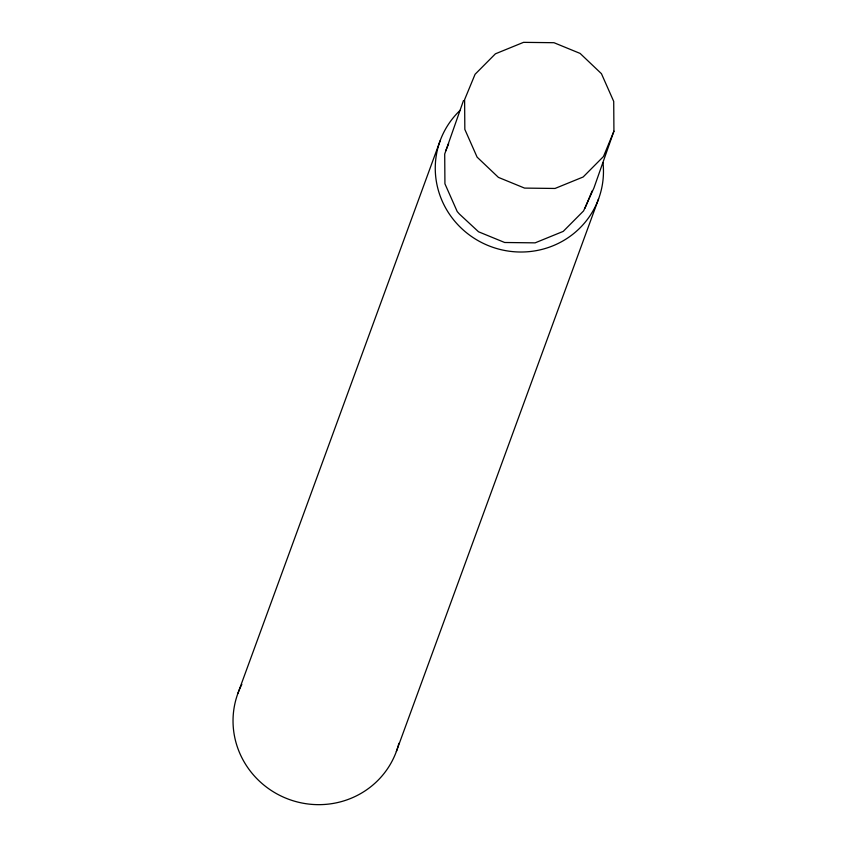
<?xml version="1.0" encoding="UTF-8"?>
<svg xmlns="http://www.w3.org/2000/svg" width="847" height="847" viewBox="0 0 847 847"><rect width="100%" height="100%" fill="white"/><g stroke="black" fill="none" stroke-linecap="round" stroke-linejoin="round"><path stroke-width="1.27" d="M463.51 100.486L444.707 154.027L444.929 183.799L457.2 211.517L459.402 214.037L478.534 231.782L504.664 242.496L535.113 242.856L563.244 231.379L583.572 210.914L593.969 187.896L613.927 131.179L613.715 101.407L601.444 73.689L580.11 53.414L553.98 42.71L523.52 42.35L495.4 53.827L475.072 74.292L464.611 99.628L464.834 129.4L477.105 157.129L498.438 177.394L524.568 188.098L555.029 188.458L583.149 176.991L603.477 156.526L613.927 131.179M237.901 693.386L440.144 140.74M396.354 751.501L598.596 198.854M445.628 151.041L448.645 143.725M584.959 208.309L592.127 190.924M602.99 162.613A84.393 81.915 20.1 0 1 491.154 246.71A84.393 81.915 20.1 0 1 460.228 110.248M398.873 743.306A84.393 81.915 20.1 0 1 288.329 799.134A84.393 81.915 20.1 0 1 241.84 684.408"/></g></svg>
